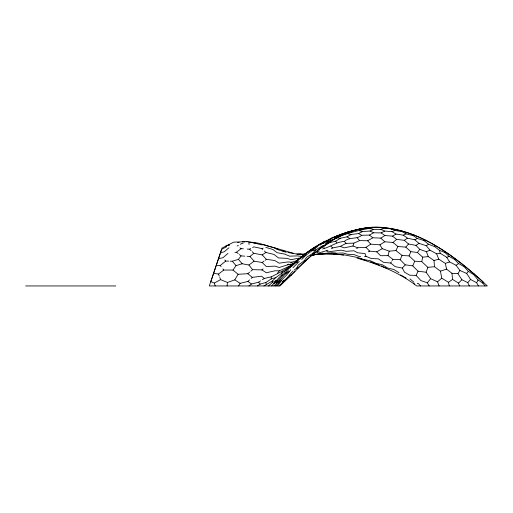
<?xml version="1.0" encoding="UTF-8"?>
<svg xmlns="http://www.w3.org/2000/svg" width="513" height="513" viewBox="0 0 513 513"><rect width="100%" height="100%" fill="white"/><g stroke="black" fill="none" stroke-linecap="round" stroke-linejoin="round"><path stroke-width="0.77" d="M257.455 285.946L260.142 284.138L265.881 282.477L271.197 278.969L271.223 276.86C279.527 272.666 287.652 268.543 294.981 262.675M485.035 285.946L482.893 283.182L482.983 281.804C451.934 254.082 414.344 225.271 370.463 227.496L366.32 228.041M227.092 285.946L227.432 282.464L234.794 279.861L238.096 274.275L247.811 273.705L249.594 272.191M268.434 285.946L272.166 282.676L272.377 281.015L275.898 277.507L286.222 269.838L304.055 254.628L316.63 246.202M449.317 285.946L448.433 282.31L441.738 278.181L440.455 271.14L434.479 266.728L427.874 267.331L421.782 261.643L422.667 257.16L417.39 252.479L410.849 251.665L405.789 247.119L397.883 246.509L392.996 242.437L384.788 241.79L379.909 244.842L370.771 244.15L365.993 247.311L357.773 247.747L352.995 246.022L344.12 247.875L340.363 246.394L332.725 247.92L331.372 248.587M284.157 272.474L286.222 269.838M289.608 268.472L293.5 263.746M439.115 285.946L437.531 281.817L430.631 278.674L426.117 272.236L418.044 271.191L412.76 265.856L405.232 264.836L400.191 259.713L392.868 259.328L388.027 255.628L389.213 251.152L395.927 250.581L402.064 255.436L409.079 255.91L414.735 261.207L421.782 261.643M352.995 246.022L353.867 243.156L359.639 240.591L367.686 240.764L372.836 237.782L380.8 238.115L384.923 235.525L392.548 236.134L396.632 239.372L404.27 240.321L408.54 243.989L415.972 245.4L419.762 249.337L426.425 251.71L429.92 250.158L436.569 253.762L440.295 253.326L446.759 257.308L449.593 261.944L456.089 265.292L459.911 270.479L466.683 273.429L470.549 279.438L476.622 282.746L478.475 285.946M215.248 285.946L214.287 283.099L210.837 281.682L221.635 249.344L226.682 246.721M328.705 239.84L333.072 237.474L340.664 234.569M426.117 272.236L427.874 267.331M409.079 255.91L410.849 251.665M412.76 265.856L414.735 261.207M482.893 283.182L478.084 279.989L473.679 274.596L474.063 273.711M400.191 259.713L402.064 255.436M273.814 285.946C279.168 280.816 284.459 275.654 288.607 269.562M364.467 256.378L366 256.333L371.418 258.584L378.357 258.821L383.666 262.425L390.714 263.028L395.119 266.638L402.307 268.068L404.513 272.217L409.797 275.224L416.114 275.391L418.044 271.191M395.927 250.581L397.883 246.509M282.176 281.586C287.1 279.2 289.351 274.34 293.147 270.96M476.622 282.746L478.084 279.989M321.683 246.958L323.774 246.234L329.455 242.713L330.513 240.719M294.282 270.05L296.565 268.222L298.354 264.939L304.171 260.828L306.582 257.334L312.404 253.602L315.79 249.863L323.267 245.394M276.481 283.041L277.802 280.714L282.445 275.494L286.607 271.743M361.453 228.715L346.147 232.569L357.715 229.446L368.911 227.689L379.909 227.548L390.983 228.913L395.093 230.478L402.051 231.639L406.232 233.89L413.042 235.563L417.39 238.462L423.93 240.559L428.586 244.271L434.703 246.631L435.248 245.695M390.714 263.028L391.432 261.797M392.15 260.559L392.868 259.328M290.762 269.774C286.446 275.834 280.81 280.771 275.43 285.946M238.564 285.946L240.135 283.336L247.939 281.419L249.581 279.899M324.8 241.713L330.847 238.705M436.569 253.762L438.801 259.193L445.361 263.4L446.534 269.12L451.972 273.301L457.917 273.621L459.911 270.479M278.764 285.946L281.688 283.509L283.439 280.771M278.206 282.945L280.104 280.047M213.748 273.346L218.538 274.064L223.751 270.062L233.005 270.043L236.044 265.625L242.168 263.759L248.946 265.009L252.576 269.665L261.861 269.889L266.35 272.756L275 270.793L279.418 270.787L290.627 265.663M271.601 285.946C275.385 281.727 278.957 277.392 283.182 273.538M281.714 280.213L279.643 283.208L276.84 285.946M281.304 273.442L282.766 271.345M325.095 241.232L314.27 247.401L311.808 249.568M417.39 252.479L419.762 249.337M434.703 246.631L439.359 250.267L444.931 252.518L445.348 251.973M230.125 261.175L232.306 261.226L238.43 259.36L241.104 255.91L244.804 256.147M299.637 259.501L303.311 255.673L305.786 253.852M466.683 273.429L468.356 271.345L464.073 266.664L458.577 263.554L454.48 259.334L449.151 256.429L444.931 252.518M429.234 285.946L427.316 282.804L430.631 278.674M277.392 273.294L279.418 270.787M299.246 261.329L292.974 267.709M295.693 261.733L298.342 259.168M317.88 246.407L306.146 255.025L301.695 259.443M469.401 285.946L467.766 282.631L470.549 279.438M325.191 244.092L328.596 241.104L331.327 239.776M405.789 247.119L408.54 243.989M402.307 268.068L405.232 264.836M459.507 285.946L458.551 283.08L461.905 279.771L467.766 282.631M294.969 271.319L279.983 285.946L209.304 285.946L222.078 248.016L233.748 242.149L247.086 241.661M297.514 268.107C317.829 249.138 341.325 229.58 370.463 227.496L368.911 227.689M251.223 278.379L252.313 277.366L261.559 276.199L264.317 278.444L271.223 276.86M291.608 266.292L298.502 260.514M286.119 270.345L291.852 265.259M464.073 266.664L464.791 266.029M227.939 253.396L222.956 257.75L218.596 258.629M437.531 281.817L441.738 278.181M228.958 247.779L224.444 251.62L220.41 253.056M250.786 271.178L252.576 269.665M392.996 242.437L396.632 239.372M247.016 256.288L249.972 256.474L253.813 253.294L262.181 254.897L266.42 259.373L274.724 260.489L279.143 263.175L287.684 261.951L291.968 262.207L297.046 260.521M216.345 265.542L220.231 265.503L225.752 261.079L228.663 261.143M356.67 248.613L357.773 247.747M307.646 252.492L313.219 248.273M319.92 245.182L327.275 240.559M334.739 238.122L338.715 235.64L341.613 234.576M248.927 285.946L251.421 284.022L258.552 282.214L260.476 280.957M454.48 259.334L455.204 258.77M234.928 252.441L236.487 252.223L241.104 248.677L243.406 248.811M261.861 269.889L263.137 268.927M288.171 267.497L294.635 262.65M296.36 261.348L297.508 260.476M273.961 283.618L277.802 280.714M285.581 273.961L289.108 271.319M248.946 265.009L254.076 261.175L262.156 262.47L266.311 266.529L274.994 266.119L279.2 267.517L287.626 264.823L291.256 264.317L294.699 262.624M297.886 259.719L303.311 255.673M304.369 254.313L314.27 247.401M305.633 253.563L310.974 249.837M262.156 262.47L263.983 261.143M265.202 260.258L266.42 259.373M263.868 285.946L272.377 281.015M456.089 265.292L458.577 263.554M448.433 282.31L452.588 279.444L451.972 273.301M228.477 245.503L229.67 244.695L225.97 246.06L229.67 244.695M415.972 245.4L418.993 243.348L426.277 245.727L429.92 250.158M404.27 240.321L407.469 238.173L414.76 239.789L418.993 243.348M290.108 265.086L291.256 264.317M331.86 240.155C344.608 233.325 358.773 230.286 372.874 227.695M262.399 279.7L264.317 278.444M262.181 254.897L265.926 252.467L273.961 254.416L278.521 257.962L286.594 258.328L291.333 259.629L299.303 258.116M318.804 245.047L320.08 244.239L319.74 244.111M426.277 245.727L428.586 244.271M310.461 249.978L315.758 246.715M329.455 242.713L335.637 241.155L340.433 238.224L347.025 236.852L351.168 234.486L358.459 233.562L362.55 231.575L370.046 231.023L373.669 229.42L380.819 229.356L383.968 228.356M318.676 244.951L333.072 237.474M287.626 264.823L288.864 264.073M290.724 262.951L291.968 262.207M392.548 236.134L396.01 234.075L403.295 235.166L407.469 238.173M312.462 253.858L319.342 250.895M322.677 248.933C330.199 247.086 336.393 241.835 344.332 241.424C349.315 236.647 356.676 239.712 361.78 235.3L369.411 235.076L373.586 232.787L381.127 232.902L384.731 231.074L391.99 231.645L395.093 230.478M281.688 283.509C296.937 270.979 309.454 254.942 326.223 244.079C340.818 233.999 358.01 227.368 375.882 227.054C419.775 228.093 456.602 257.353 487.35 285.946L416.646 285.946C399.191 272.365 378.126 264.182 357.035 258.11M319.727 244.419L325.248 241.206M316.418 246.33L318.4 245.188M272.166 282.676L276.206 280.348M301.901 257.468L306.146 255.025M368.302 251.825L369.61 251.126L376.747 251.819L382.268 248.69L389.213 251.152M214.287 283.099L220.558 279.623L227.432 282.464M423.93 240.559L424.905 240.026M247.253 249.042L249.562 249.177L250.767 248.523M252.582 247.535L253.788 246.881L261.784 248.561L263.118 248.164M336.624 236.397L338.606 235.313M340.363 246.394L346.025 243.361L353.867 243.156M237.077 246.009L238.365 245.323M240.296 244.291L241.585 243.604L243.085 243.669M310.128 250.671L315.155 248.029M289.858 275.68L291.249 274.974L289.249 275.898M414.76 239.789L417.39 238.462M292.416 264.201L292.904 263.958M317.342 252.069L318.156 253.133L327.98 250.248M320.721 243.707L325.127 241.636M323.036 242.508L326.274 241.072M403.295 235.166L406.232 233.89M331.526 238.147L341.895 233.928L352.175 230.76L348.59 232.075M327.114 242.784L330.68 241.296M343.787 233.774L349.661 231.478M322.645 243.56L325.293 242.469M326.614 241.924L328.596 241.104M310.846 255.769L313.751 254.814M446.759 257.308L449.151 256.429M342.03 234.069L345.461 232.819M332.995 237.692L338.715 235.64M445.361 263.4L449.593 261.944M440.455 271.14L446.534 269.12M413.042 235.563L414.299 235.153M343.3 233.716L345.57 233.011M336.791 237.128L339.863 236.172M271.197 278.969L275.898 277.507M426.425 251.71L428.272 256.628L433.998 260.508L438.801 259.193M315.45 254.634L323.139 253.095M310.968 255.686L316.386 254.256M296.565 268.222L298.649 267.683M402.051 231.639L403.455 231.286M312.282 255.371L314.681 254.775L313.257 254.948M346.692 232.71L349.59 232.036M352.944 230.587L361.819 228.695M312.577 250.594L315.79 249.863M391.432 228.849L392.445 228.631L390.983 228.913M324.723 253.653L343.107 252.98L347.455 254.275L354.252 254.628L359.113 256.526L360.639 256.481M304.171 260.828L306.081 260.508M357.715 229.446L359.818 229.093M237.654 242.534L239.199 242.283M309.256 250.684L309.64 250.626M318.22 254.108L321.106 253.653M316.04 254.422L317.489 254.217M362.518 228.561L364.801 228.247M379.909 227.548L381.396 227.342M298.156 254.211L305.017 253.961M318.31 254.05L331.712 252.704L335.784 253.121M422.667 257.16L428.272 256.628M334.547 253.698L317.964 253.813M315.213 254.313L316.758 254.179M318.458 254.038L325.479 253.672M320.631 253.858L324.043 253.685M358.606 229.478L362.98 229.317M304.356 254.583L300.663 254.685L287.806 252.518M323.966 253.672L320.946 253.755L339.189 254.544M296.803 253.999L301.105 253.897M321.619 253.499L324.389 253.467M388.027 255.628L380.556 255.718L376.747 251.819M321.343 253.749L325.229 253.717M25.65 285.946L115.842 285.946M312.404 253.602L313.821 253.621M333.841 254.198L344.967 254.993L357.952 257.564L363.826 259.546L370.412 260.764L375.978 263.316L382.3 264.74L387.931 268.132L393.702 269.428L399.018 272.711M369.366 227.618L370.713 227.663M341.895 233.928L342.543 233.954M242.29 241.783L244.547 241.879M248.318 242.046L254.865 242.97M248.337 243.906L249.837 243.97M337.233 237.891L340.433 238.224M340.709 254.704L343.748 255.038M332.546 253.672L337.381 254.256M265.202 245.349L274.609 247.894L278.796 249.587M336.175 254.191L337.669 254.377M286.267 252.325L277.264 249.504L274.609 247.894M302.247 256.551L297.309 255.897L289.621 256.167L284.638 254.07L277.052 252.685L273.019 249.536L265.785 247.362M246.028 241.533L258.61 243.233L293.474 253.275M296.238 262.547L297.405 262.746M348.192 231.927L349.347 232.165M347.731 233.787L351.168 234.486M255.577 243.104L257.064 243.406M260.79 244.169L266.728 245.535M262.149 244.977L250.575 242.142M369.783 228.561L373.669 229.42M359.376 230.722L362.55 231.575M363.614 259.764L366.372 260.54M281.708 250.466L285.343 251.562M359.299 258.353L362.896 259.527M417.255 283.266L418.589 283.702L420.532 285.946M427.316 282.804L420.865 280.56L416.114 275.391M379.145 265.099L370.54 261.803M380.819 229.356L384.731 231.074M381.274 265.849L386.616 268.389M370.046 231.023L373.586 232.787M281.714 275.128L282.445 275.494M358.459 233.562L361.78 235.3M400.563 274.917L406.155 278.059M347.025 236.852L349.686 238.455M391.99 231.645L396.01 234.075M452.588 279.444L458.551 283.08M468.356 271.345L473.679 274.596M234.794 279.861L240.135 283.336M239.949 247.914L241.104 248.677M381.127 232.902L384.923 235.525M321.337 246.702L322.01 247.176M247.939 281.419L251.421 284.022M369.411 235.076L372.836 237.782M236.487 252.223L238.218 253.608M239.372 254.531L241.104 255.91M247.811 273.705L252.313 277.366M409.887 278.86L413.927 282.176M233.005 270.043L238.096 274.275M326.627 250.915L327.698 251.883L341.216 250.152L346.237 251.325L353.919 250.774L357.58 252.787L365.044 253.576L366 256.333M380.8 238.115L384.788 241.79M261.784 248.561L262.823 249.536M264.375 250.998L265.926 252.467M330.93 246.214L332.725 247.92M249.562 249.177L251.158 250.722M252.223 251.748L253.813 253.294M365.993 247.311L369.61 251.126M367.686 240.764L370.771 244.15M357.144 237.833L359.639 240.591M344.332 241.424L346.025 243.361M249.972 256.474L254.076 261.175M238.43 259.36L242.168 263.759M232.306 261.226L236.044 265.625M224.822 259.969L225.752 261.079M258.552 282.214L260.142 284.138M335.637 241.155L336.874 242.752M220.231 265.503L221.109 266.645M222.866 268.921L223.751 270.062M351.347 231.292L351.847 232.011M457.917 273.621L461.905 279.771M379.909 244.842L382.268 248.69M413.869 283.118L414.581 284.414M336.611 236.012L336.791 236.384M218.538 274.064L219.295 276.148M219.801 277.533L220.558 279.623M439.359 250.267L440.295 253.326M265.881 282.477L266.228 284.285M323.774 246.234L324.017 248.145M433.998 260.508L434.479 266.728"/></g></svg>
